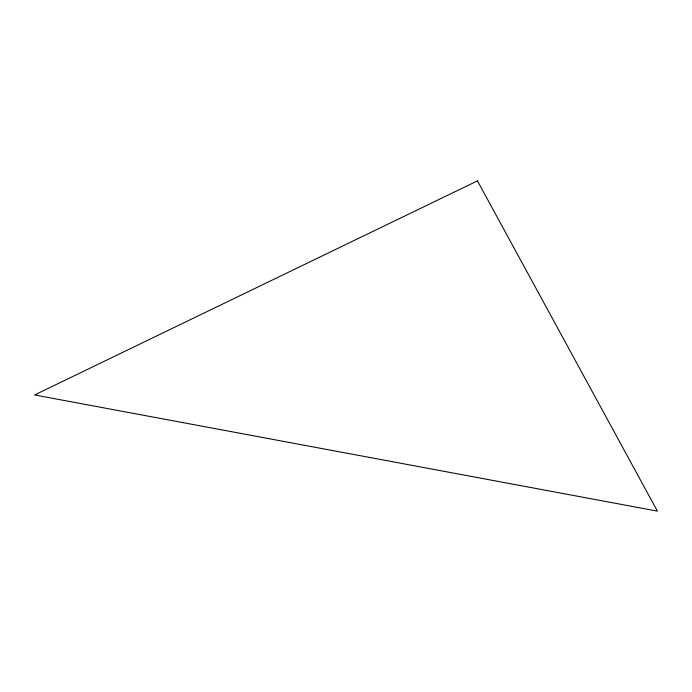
<?xml version="1.0" encoding="UTF-8"?>
<svg xmlns="http://www.w3.org/2000/svg" width="692" height="692" viewBox="0 0 692 692"><rect width="100%" height="100%" fill="white"/><g stroke="black" fill="none" stroke-linecap="round" stroke-linejoin="round"><path stroke-width="1.04" d="M477.445 180.871L34.6 394.959L657.4 511.128L477.445 180.871"/></g></svg>
